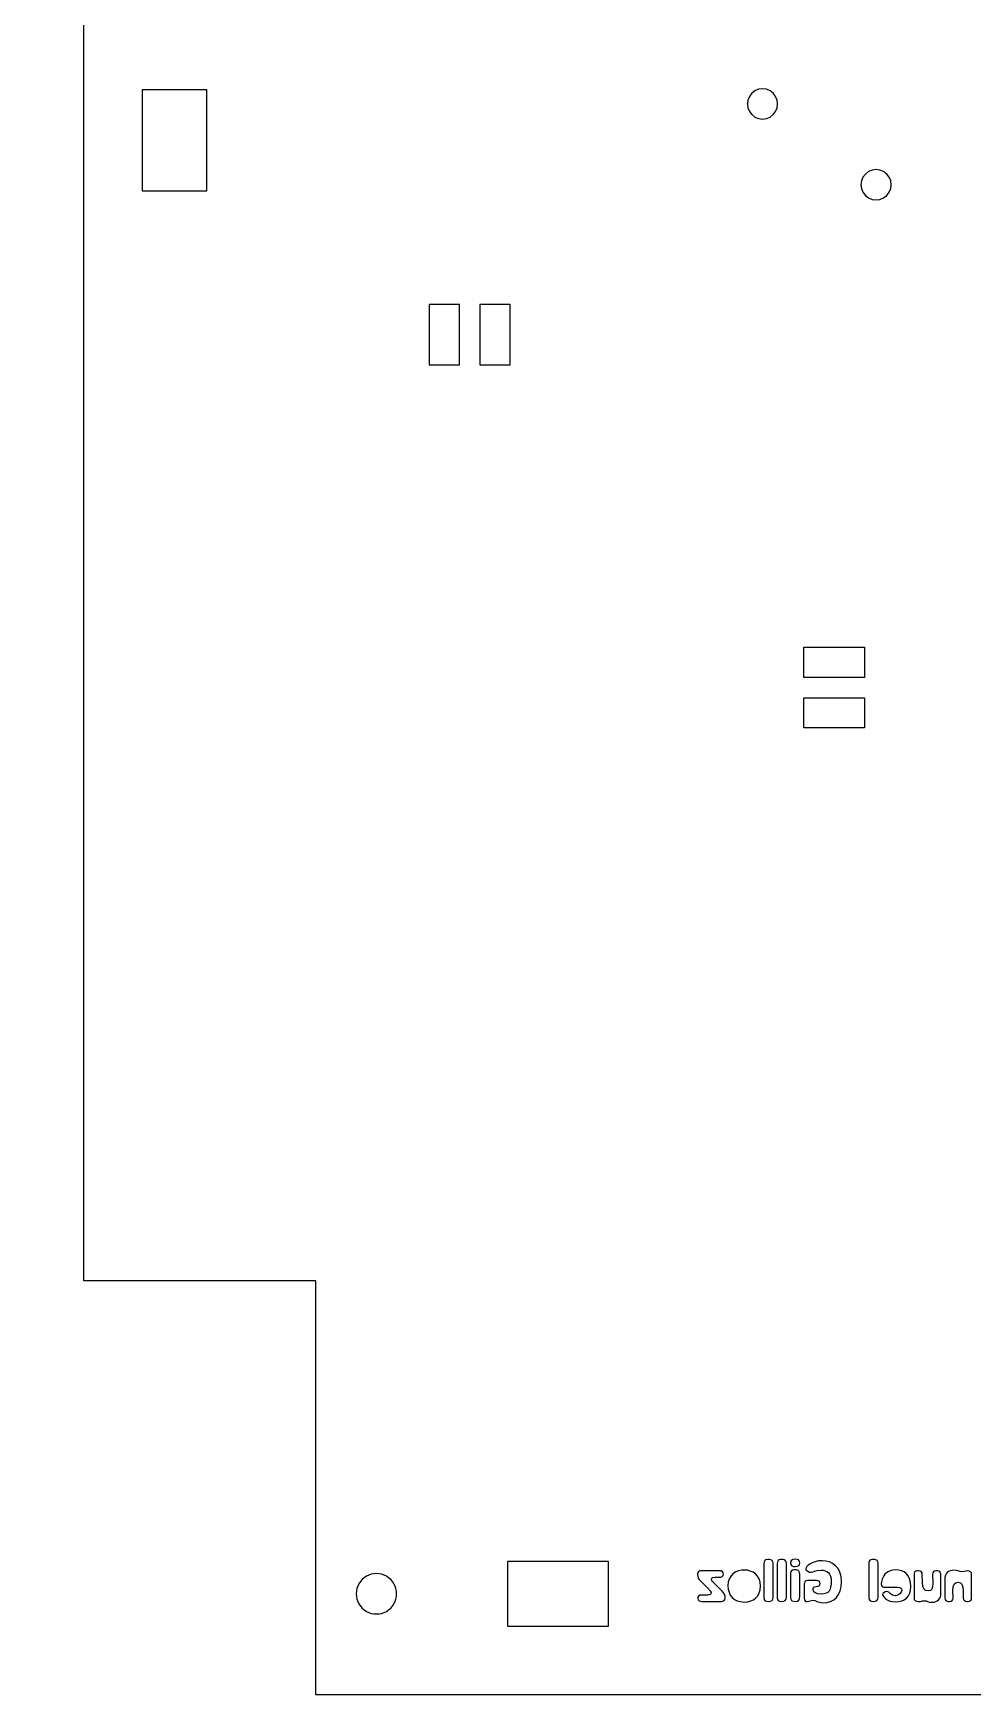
# Model space of a CAD drawing. Header units: metres. Extents: x -242 to -34, y 1890 to 2230.
# Drawn here: x -242.1 to -149, y 1890 to 2054.6 of the extents above; entities that cross this region are included whole.
import ezdxf

# ---------------------------------------------------------------- set-up
doc = ezdxf.new("R2010")
doc.units = ezdxf.units.M

msp = doc.modelspace()

# ---------------------------------------------------------------- linework, layer by layer
at = {"layer": 'GROUP0'}
for p, q in [((-199.85, 2027.71, 0.03), (-202.85, 2027.71, 0.03)), ((-202.85, 2027.71, 0.03), (-202.85, 2021.71, 0.03)), ((-199.85, 2021.71, 0.03), (-199.85, 2027.71, 0.03)), ((-197.85, 2027.71, 0.03), (-197.85, 2021.71, 0.03)), ((-194.85, 2027.71, 0.03), (-197.85, 2027.71, 0.03)), ((-194.85, 2021.71, 0.03), (-194.85, 2027.71, 0.03)), ((-202.85, 2021.71, 0.03), (-199.85, 2021.71, 0.03)), ((-197.85, 2021.71, 0.03), (-194.85, 2021.71, 0.03)), ((-165.73, 1993.75, 0.03), (-159.73, 1993.75, 0.03)), ((-165.73, 1990.75, 0.03), (-165.73, 1993.75, 0.03)), ((-159.73, 1993.75, 0.03), (-159.73, 1990.75, 0.03)), ((-159.73, 1990.75, 0.03), (-165.73, 1990.75, 0.03)), ((-165.73, 1988.75, 0.03), (-159.73, 1988.75, 0.03)), ((-165.73, 1985.75, 0.03), (-165.73, 1988.75, 0.03)), ((-159.73, 1988.75, 0.03), (-159.73, 1985.75, 0.03)), ((-159.73, 1985.75, 0.03), (-165.73, 1985.75, 0.03))]:
    msp.add_line(p, q, dxfattribs=at)
at = {"layer": 'Layer0'}
for points in [[(-242.09, 2168.98, 0.03), (-215.09, 2168.98, 0.03), (-215.09, 2229.98, 0.03), (-61.09, 2229.98, 0.03), (-61.09, 2168.98, 0.03), (-34.09, 2168.98, 0.03), (-34.09, 2113.98, 0.03), (-39.09, 2113.98, 0.03), (-39.09, 1930.98, 0.03), (-62.09, 1930.98, 0.03), (-62.09, 1889.98, 0.03), (-214.09, 1889.98, 0.03), (-214.09, 1930.98, 0.03), (-237.09, 1930.98, 0.03), (-237.09, 2113.98, 0.03), (-242.09, 2113.98, 0.03), (-242.09, 2168.98, 0.03)], [(-231.29, 2048.98, 0.03), (-231.29, 2038.98, 0.03), (-224.89, 2038.98, 0.03), (-224.89, 2048.98, 0.03), (-231.29, 2048.98, 0.03)], [(-171.34, 2047.57, 0.02), (-171.29, 2047.18, 0.02), (-171.14, 2046.82, 0.02), (-170.9, 2046.51, 0.02), (-170.59, 2046.27, 0.02), (-170.23, 2046.12, 0.02), (-169.84, 2046.07, 0.02), (-169.46, 2046.12, 0.02), (-169.09, 2046.27, 0.02), (-168.78, 2046.51, 0.02), (-168.54, 2046.82, 0.02), (-168.39, 2047.18, 0.02), (-168.34, 2047.57, 0.02), (-168.39, 2047.96, 0.02), (-168.54, 2048.32, 0.02), (-168.78, 2048.63, 0.02), (-169.09, 2048.87, 0.02), (-169.46, 2049.02, 0.02), (-169.84, 2049.07, 0.02), (-170.23, 2049.02, 0.02), (-170.59, 2048.87, 0.02), (-170.9, 2048.63, 0.02), (-171.14, 2048.32, 0.02), (-171.29, 2047.96, 0.02), (-171.34, 2047.57, 0.02)], [(-157.84, 2038.27, 0.03), (-157.53, 2038.51, 0.03), (-157.29, 2038.82, 0.03), (-157.14, 2039.18, 0.03), (-157.09, 2039.57, 0.03), (-157.14, 2039.96, 0.03), (-157.29, 2040.32, 0.03), (-157.53, 2040.63, 0.03), (-157.84, 2040.87, 0.03), (-158.21, 2041.02, 0.03), (-158.59, 2041.07, 0.03), (-158.98, 2041.02, 0.03), (-159.34, 2040.87, 0.03), (-159.65, 2040.63, 0.03), (-159.89, 2040.32, 0.03), (-160.04, 2039.96, 0.03), (-160.09, 2039.57, 0.03), (-160.04, 2039.18, 0.03), (-159.89, 2038.82, 0.03), (-159.65, 2038.51, 0.03), (-159.34, 2038.27, 0.03), (-158.98, 2038.12, 0.03), (-158.59, 2038.07, 0.03), (-158.21, 2038.12, 0.03), (-157.84, 2038.27, 0.03)], [(-195.09, 1903.18, 0.02), (-195.09, 1896.78, 0.02), (-185.09, 1896.78, 0.02), (-185.09, 1903.18, 0.02), (-195.09, 1903.18, 0.02)], [(-169.34, 1903.38, 0), (-169.5, 1903.35, 0), (-169.62, 1903.27, 0), (-169.69, 1903.14, 0), (-169.71, 1902.95, 0), (-169.71, 1899.59, 0), (-169.68, 1899.43, 0), (-169.6, 1899.31, 0), (-169.47, 1899.24, 0), (-169.28, 1899.22, 0), (-169.05, 1899.24, 0), (-168.9, 1899.32, 0), (-168.82, 1899.45, 0), (-168.8, 1899.65, 0), (-168.8, 1903, 0), (-168.82, 1903.15, 0), (-168.89, 1903.27, 0), (-169.01, 1903.35, 0), (-169.15, 1903.38, 0), (-169.34, 1903.38, 0)], [(-168.02, 1903.38, 0), (-168.19, 1903.35, 0), (-168.3, 1903.27, 0), (-168.37, 1903.14, 0), (-168.4, 1902.95, 0), (-168.4, 1899.59, 0), (-168.37, 1899.43, 0), (-168.29, 1899.31, 0), (-168.15, 1899.24, 0), (-167.96, 1899.22, 0), (-167.74, 1899.24, 0), (-167.59, 1899.32, 0), (-167.51, 1899.45, 0), (-167.48, 1899.65, 0), (-167.48, 1903, 0), (-167.51, 1903.15, 0), (-167.58, 1903.27, 0), (-167.69, 1903.35, 0), (-167.83, 1903.38, 0), (-168.02, 1903.38, 0)], [(-167.07, 1903.06, 0), (-167.03, 1902.87, 0), (-166.93, 1902.76, 0), (-166.78, 1902.7, 0), (-166.6, 1902.68, 0), (-166.38, 1902.71, 0), (-166.24, 1902.78, 0), (-166.17, 1902.89, 0), (-166.14, 1903.03, 0), (-166.17, 1903.22, 0), (-166.28, 1903.33, 0), (-166.42, 1903.39, 0), (-166.6, 1903.41, 0), (-166.82, 1903.38, 0), (-166.96, 1903.31, 0), (-167.04, 1903.2, 0), (-167.07, 1903.06, 0)], [(-165.56, 1902.47, 0), (-165.54, 1902.39, 0), (-165.5, 1902.32, 0), (-165.35, 1902.21, 0), (-165.18, 1902.13, 0), (-165.04, 1902.11, 0), (-164.86, 1902.14, 0), (-164.69, 1902.22, 0), (-164.44, 1902.29, 0), (-164.03, 1902.33, 0), (-163.82, 1902.31, 0), (-163.63, 1902.27, 0), (-163.46, 1902.19, 0), (-163.31, 1902.08, 0), (-163.19, 1901.93, 0), (-163.11, 1901.74, 0), (-163.05, 1901.5, 0), (-163.03, 1901.23, 0), (-163.05, 1900.92, 0), (-163.09, 1900.65, 0), (-163.15, 1900.43, 0), (-163.25, 1900.25, 0), (-163.38, 1900.12, 0), (-163.55, 1900.03, 0), (-163.76, 1899.97, 0), (-164.01, 1899.95, 0), (-164.36, 1899.98, 0), (-164.61, 1900.06, 0), (-164.77, 1900.19, 0), (-164.82, 1900.39, 0), (-164.83, 1900.48, 0), (-164.81, 1900.58, 0), (-164.73, 1900.66, 0), (-164.53, 1900.7, 0), (-164.34, 1900.74, 0), (-164.21, 1900.8, 0), (-164.15, 1900.88, 0), (-164.13, 1901, 0), (-164.15, 1901.13, 0), (-164.22, 1901.22, 0), (-164.34, 1901.27, 0), (-164.5, 1901.29, 0), (-165.38, 1901.29, 0), (-165.52, 1901.27, 0), (-165.62, 1901.2, 0), (-165.68, 1901.08, 0), (-165.7, 1900.92, 0), (-165.7, 1899.52, 0), (-165.68, 1899.39, 0), (-165.62, 1899.29, 0), (-165.53, 1899.23, 0), (-165.42, 1899.22, 0), (-165.25, 1899.24, 0), (-165.11, 1899.28, 0), (-164.99, 1899.33, 0), (-164.87, 1899.36, 0), (-164.67, 1899.32, 0), (-164.46, 1899.23, 0), (-164.2, 1899.14, 0), (-163.86, 1899.1, 0), (-163.46, 1899.13, 0), (-163.1, 1899.22, 0), (-162.79, 1899.38, 0), (-162.52, 1899.61, 0), (-162.3, 1899.9, 0), (-162.14, 1900.26, 0), (-162.04, 1900.68, 0), (-162.01, 1901.17, 0), (-162.05, 1901.68, 0), (-162.17, 1902.11, 0), (-162.36, 1902.47, 0), (-162.6, 1902.75, 0), (-162.89, 1902.98, 0), (-163.21, 1903.13, 0), (-163.57, 1903.22, 0), (-163.93, 1903.25, 0), (-164.3, 1903.23, 0), (-164.63, 1903.15, 0), (-164.91, 1903.05, 0), (-165.14, 1902.93, 0), (-165.32, 1902.8, 0), (-165.45, 1902.67, 0), (-165.53, 1902.55, 0), (-165.56, 1902.47, 0)], [(-158.93, 1903.38, 0), (-159.1, 1903.35, 0), (-159.22, 1903.27, 0), (-159.29, 1903.14, 0), (-159.31, 1902.95, 0), (-159.31, 1899.59, 0), (-159.28, 1899.43, 0), (-159.2, 1899.31, 0), (-159.07, 1899.24, 0), (-158.88, 1899.22, 0), (-158.65, 1899.24, 0), (-158.5, 1899.32, 0), (-158.42, 1899.45, 0), (-158.39, 1899.65, 0), (-158.39, 1903, 0), (-158.42, 1903.15, 0), (-158.49, 1903.27, 0), (-158.6, 1903.35, 0), (-158.75, 1903.38, 0), (-158.93, 1903.38, 0)], [(-206.68, 1901.39, 0.02), (-206.88, 1901.56, 0.02), (-207.09, 1901.71, 0.02), (-207.33, 1901.82, 0.02), (-207.58, 1901.91, 0.02), (-207.83, 1901.96, 0.02), (-208.09, 1901.98, 0.02), (-208.35, 1901.96, 0.02), (-208.61, 1901.91, 0.02), (-208.86, 1901.82, 0.02), (-209.09, 1901.71, 0.02), (-209.31, 1901.56, 0.02), (-209.51, 1901.39, 0.02), (-209.68, 1901.19, 0.02), (-209.83, 1900.98, 0.02), (-209.94, 1900.74, 0.02), (-210.03, 1900.49, 0.02), (-210.08, 1900.24, 0.02), (-210.09, 1899.98, 0.02), (-210.08, 1899.72, 0.02), (-210.03, 1899.46, 0.02), (-209.94, 1899.21, 0.02), (-209.83, 1898.98, 0.02), (-209.68, 1898.76, 0.02), (-209.51, 1898.56, 0.02), (-209.31, 1898.39, 0.02), (-209.09, 1898.24, 0.02), (-208.86, 1898.13, 0.02), (-208.61, 1898.04, 0.02), (-208.35, 1897.99, 0.02), (-208.09, 1897.98, 0.02), (-207.83, 1897.99, 0.02), (-207.58, 1898.04, 0.02), (-207.33, 1898.13, 0.02), (-207.09, 1898.24, 0.02), (-206.88, 1898.39, 0.02), (-206.68, 1898.56, 0.02), (-206.51, 1898.76, 0.02), (-206.36, 1898.98, 0.02), (-206.25, 1899.21, 0.02), (-206.16, 1899.46, 0.02), (-206.11, 1899.72, 0.02), (-206.09, 1899.98, 0.02), (-206.11, 1900.24, 0.02), (-206.16, 1900.49, 0.02), (-206.25, 1900.74, 0.02), (-206.36, 1900.98, 0.02), (-206.51, 1901.19, 0.02), (-206.68, 1901.39, 0.02)], [(-175.91, 1902.26, 0), (-176.05, 1902.24, 0), (-176.17, 1902.18, 0), (-176.24, 1902.08, 0), (-176.27, 1901.93, 0), (-176.25, 1901.7, 0), (-176.21, 1901.54, 0), (-176.13, 1901.41, 0), (-176.01, 1901.29, 0), (-175.3, 1900.57, 0), (-175.02, 1900.27, 0), (-174.93, 1900.1, 0), (-174.95, 1899.99, 0), (-175.01, 1899.92, 0), (-175.12, 1899.87, 0), (-175.26, 1899.85, 0), (-175.91, 1899.85, 0), (-176.06, 1899.83, 0), (-176.17, 1899.76, 0), (-176.24, 1899.66, 0), (-176.26, 1899.53, 0), (-176.23, 1899.39, 0), (-176.15, 1899.3, 0), (-176.02, 1899.24, 0), (-175.84, 1899.22, 0), (-173.91, 1899.22, 0), (-173.77, 1899.24, 0), (-173.65, 1899.3, 0), (-173.57, 1899.4, 0), (-173.55, 1899.55, 0), (-173.55, 1899.71, 0), (-173.61, 1899.95, 0), (-173.81, 1900.2, 0), (-174.77, 1901.17, 0), (-174.87, 1901.29, 0), (-174.9, 1901.43, 0), (-174.87, 1901.52, 0), (-174.79, 1901.58, 0), (-174.52, 1901.63, 0), (-174.09, 1901.63, 0), (-173.97, 1901.64, 0), (-173.84, 1901.7, 0), (-173.75, 1901.79, 0), (-173.72, 1901.94, 0), (-173.75, 1902.07, 0), (-173.81, 1902.17, 0), (-173.92, 1902.24, 0), (-174.06, 1902.26, 0), (-175.91, 1902.26, 0)], [(-173.27, 1900.76, 0), (-173.24, 1900.43, 0), (-173.16, 1900.13, 0), (-173.04, 1899.86, 0), (-172.86, 1899.62, 0), (-172.63, 1899.43, 0), (-172.35, 1899.29, 0), (-172.01, 1899.2, 0), (-171.62, 1899.16, 0), (-171.3, 1899.19, 0), (-171, 1899.27, 0), (-170.73, 1899.39, 0), (-170.5, 1899.57, 0), (-170.31, 1899.79, 0), (-170.16, 1900.06, 0), (-170.07, 1900.38, 0), (-170.04, 1900.75, 0), (-170.08, 1901.13, 0), (-170.18, 1901.46, 0), (-170.33, 1901.73, 0), (-170.54, 1901.95, 0), (-170.78, 1902.12, 0), (-171.05, 1902.23, 0), (-171.34, 1902.31, 0), (-171.65, 1902.33, 0), (-171.93, 1902.31, 0), (-172.22, 1902.25, 0), (-172.49, 1902.14, 0), (-172.74, 1901.98, 0), (-172.95, 1901.77, 0), (-173.12, 1901.49, 0), (-173.23, 1901.16, 0), (-173.27, 1900.76, 0)], [(-166.7, 1902.34, 0), (-166.87, 1902.31, 0), (-166.99, 1902.21, 0), (-167.06, 1902.05, 0), (-167.08, 1901.83, 0), (-167.08, 1899.63, 0), (-167.05, 1899.45, 0), (-166.96, 1899.32, 0), (-166.81, 1899.24, 0), (-166.61, 1899.21, 0), (-166.36, 1899.24, 0), (-166.23, 1899.34, 0), (-166.16, 1899.5, 0), (-166.14, 1899.73, 0), (-166.14, 1901.92, 0), (-166.16, 1902.09, 0), (-166.24, 1902.23, 0), (-166.35, 1902.31, 0), (-166.49, 1902.34, 0), (-166.7, 1902.34, 0)], [(-158.07, 1900.97, 0), (-158.05, 1900.8, 0), (-157.98, 1900.7, 0), (-157.85, 1900.65, 0), (-157.67, 1900.63, 0), (-157.4, 1900.63, 0), (-156.45, 1900.63, 0), (-156.27, 1900.61, 0), (-156.15, 1900.55, 0), (-156.07, 1900.46, 0), (-156.04, 1900.33, 0), (-156.1, 1900.13, 0), (-156.23, 1899.96, 0), (-156.43, 1899.83, 0), (-156.65, 1899.79, 0), (-156.82, 1899.8, 0), (-156.96, 1899.85, 0), (-157.17, 1899.99, 0), (-157.34, 1900.13, 0), (-157.44, 1900.18, 0), (-157.54, 1900.2, 0), (-157.68, 1900.17, 0), (-157.81, 1900.09, 0), (-157.91, 1900, 0), (-157.94, 1899.89, 0), (-157.86, 1899.7, 0), (-157.62, 1899.46, 0), (-157.44, 1899.35, 0), (-157.22, 1899.26, 0), (-156.95, 1899.2, 0), (-156.64, 1899.18, 0), (-156.33, 1899.2, 0), (-156.05, 1899.27, 0), (-155.79, 1899.39, 0), (-155.57, 1899.56, 0), (-155.39, 1899.78, 0), (-155.26, 1900.04, 0), (-155.17, 1900.35, 0), (-155.14, 1900.7, 0), (-155.17, 1901.11, 0), (-155.27, 1901.46, 0), (-155.41, 1901.75, 0), (-155.6, 1901.98, 0), (-155.82, 1902.15, 0), (-156.08, 1902.26, 0), (-156.35, 1902.33, 0), (-156.63, 1902.35, 0), (-156.93, 1902.33, 0), (-157.18, 1902.27, 0), (-157.39, 1902.17, 0), (-157.57, 1902.05, 0), (-157.72, 1901.91, 0), (-157.83, 1901.75, 0), (-157.98, 1901.43, 0), (-158.05, 1901.16, 0), (-158.07, 1900.97, 0)], [(-153.05, 1899.14, 0), (-152.84, 1899.15, 0), (-152.67, 1899.2, 0), (-152.52, 1899.27, 0), (-152.39, 1899.37, 0), (-152.29, 1899.5, 0), (-152.22, 1899.65, 0), (-152.18, 1899.82, 0), (-152.17, 1900.01, 0), (-152.17, 1901.91, 0), (-152.19, 1902.05, 0), (-152.26, 1902.15, 0), (-152.36, 1902.21, 0), (-152.47, 1902.24, 0), (-152.66, 1902.24, 0), (-152.79, 1902.22, 0), (-152.89, 1902.16, 0), (-152.97, 1902.05, 0), (-152.99, 1901.91, 0), (-152.97, 1901.01, 0), (-152.99, 1900.68, 0), (-153.07, 1900.44, 0), (-153.13, 1900.36, 0), (-153.21, 1900.31, 0), (-153.44, 1900.26, 0), (-153.68, 1900.31, 0), (-153.77, 1900.38, 0), (-153.85, 1900.47, 0), (-153.95, 1900.73, 0), (-153.99, 1901.1, 0), (-154.01, 1901.91, 0), (-154.03, 1902.05, 0), (-154.1, 1902.15, 0), (-154.21, 1902.22, 0), (-154.37, 1902.24, 0), (-154.5, 1902.24, 0), (-154.65, 1902.21, 0), (-154.75, 1902.15, 0), (-154.81, 1902.03, 0), (-154.83, 1901.87, 0), (-154.83, 1899.55, 0), (-154.8, 1899.4, 0), (-154.71, 1899.3, 0), (-154.58, 1899.24, 0), (-154.41, 1899.22, 0), (-154.22, 1899.23, 0), (-154.09, 1899.26, 0), (-153.99, 1899.28, 0), (-153.85, 1899.29, 0), (-153.64, 1899.27, 0), (-153.49, 1899.22, 0), (-153.32, 1899.16, 0), (-153.05, 1899.14, 0)], [(-150.89, 1902.31, 0), (-151.26, 1902.26, 0), (-151.41, 1902.19, 0), (-151.54, 1902.1, 0), (-151.65, 1901.97, 0), (-151.72, 1901.81, 0), (-151.77, 1901.61, 0), (-151.79, 1901.37, 0), (-151.79, 1899.54, 0), (-151.76, 1899.4, 0), (-151.68, 1899.3, 0), (-151.56, 1899.24, 0), (-151.42, 1899.22, 0), (-151.29, 1899.22, 0), (-151.16, 1899.24, 0), (-151.06, 1899.3, 0), (-150.99, 1899.4, 0), (-150.96, 1899.54, 0), (-150.97, 1900.32, 0), (-150.94, 1900.67, 0), (-150.84, 1900.93, 0), (-150.69, 1901.08, 0), (-150.47, 1901.13, 0), (-150.24, 1901.07, 0), (-150.15, 1901.01, 0), (-150.08, 1900.92, 0), (-149.98, 1900.65, 0), (-149.95, 1900.28, 0), (-149.95, 1899.54, 0), (-149.92, 1899.4, 0), (-149.84, 1899.3, 0), (-149.72, 1899.24, 0), (-149.58, 1899.22, 0), (-149.45, 1899.22, 0), (-149.32, 1899.24, 0), (-149.21, 1899.3, 0), (-149.15, 1899.42, 0), (-149.13, 1899.58, 0), (-149.13, 1901.9, 0), (-149.15, 1902.05, 0), (-149.23, 1902.16, 0), (-149.36, 1902.22, 0), (-149.54, 1902.24, 0), (-149.85, 1902.2, 0), (-150.11, 1902.16, 0), (-150.29, 1902.18, 0), (-150.45, 1902.24, 0), (-150.63, 1902.29, 0), (-150.89, 1902.31, 0)]]:
    msp.add_polyline3d(points, dxfattribs=at)

doc.saveas('drawing.dxf')
